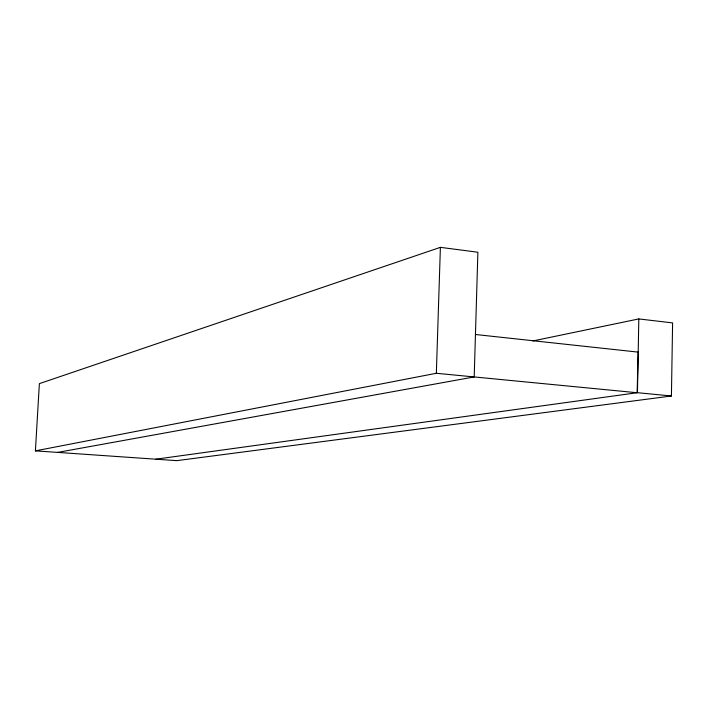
<?xml version="1.0" encoding="UTF-8"?>
<svg xmlns="http://www.w3.org/2000/svg" width="708" height="708" viewBox="0 0 708 708"><rect width="100%" height="100%" fill="white"/><g stroke="black" fill="none" stroke-linecap="round" stroke-linejoin="round"><path stroke-width="1.06" d="M57.613 452.403L474.201 376.939L477.882 252.234L440.394 247.349L39.374 383.639L35.4 450.863L176.796 460.651L671.423 395.993L672.6 322.901L638.811 318.927L532.894 340.955M638.2 352.035L637.12 392.736L436.349 373.275L35.4 450.863M155.813 459.2L637.457 392.692L638.811 318.927M436.349 373.275L440.394 247.349M637.457 392.692L671.423 395.993M475.449 334.495L637.873 352.088"/></g></svg>
